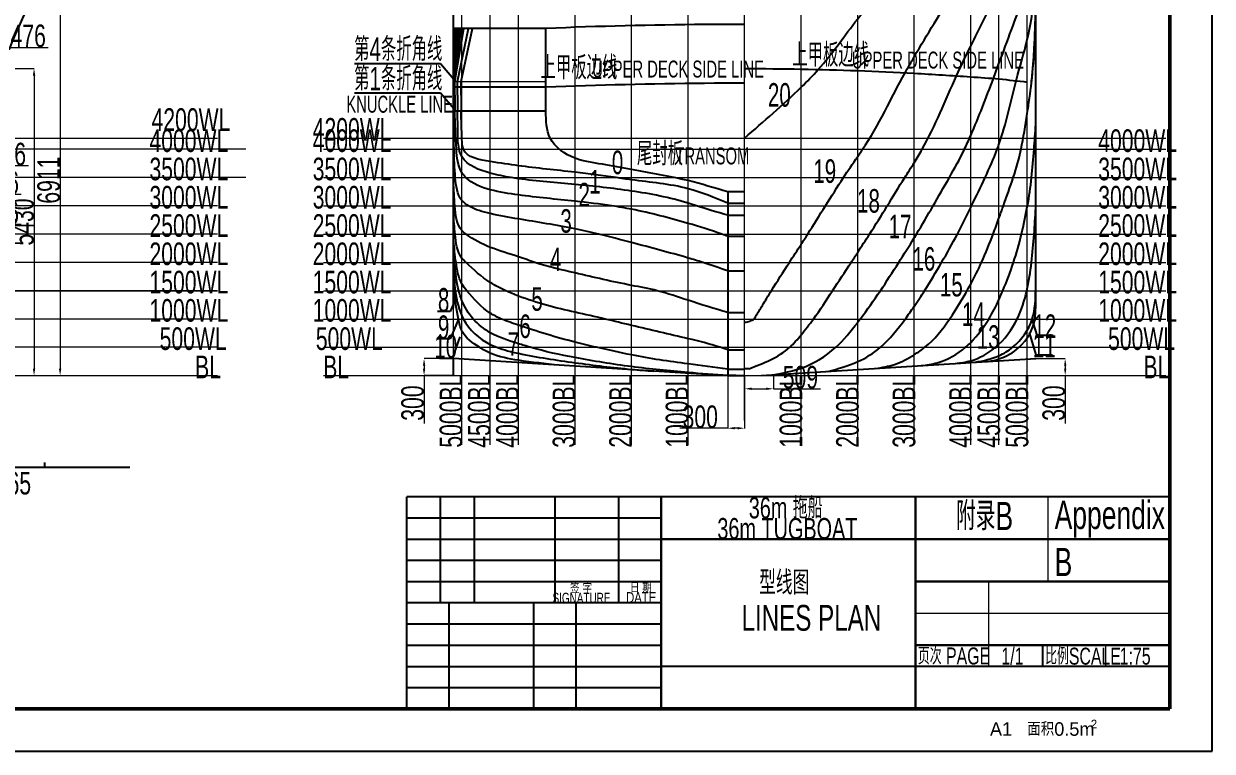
# Model space of a CAD drawing. Extents: x 415524 to 478599, y -3035222 to -2990672.
# Drawn here: x 457574 to 478599, y -3035222 to -3022361 of the extents above; entities that cross this region are included whole.
import ezdxf
from ezdxf.enums import TextEntityAlignment as Align

# ---------------------------------------------------------------- set-up
doc = ezdxf.new("R2010")
doc.units = 0
doc.header["$MEASUREMENT"] = 0
doc.header["$PDMODE"] = 35
doc.layers.add('00', color=7, linetype='Continuous')
doc.layers.add('图框', color=3, linetype='Continuous')
doc.styles.add('中英混排2', font='romany.shx', dxfattribs={"width": 0.7, "height": 400, "bigfont": 'hztxt.shx'})
doc.dimstyles.new('ISO-25', dxfattribs={"dimtxt": 400, "dimasz": 125, "dimexe": 1.25, "dimexo": 0.625, "dimtad": 1, "dimdec": 0, "dimtxsty": '中英混排2', "dimcen": 2.5, "dimadec": 0, "dimazin": 0, "dimtfac": 1, "dimtdec": 0, "dimtmove": 0, "dimatfit": 3, "dimfxl": 1, "dimlwd": 20, "dimlwe": 20, "dimarcsym": 0})

# ---------------------------------------------------------------- blocks, each defined once
blk = doc.blocks.new('*D54')
at = {"color": 0, "lineweight": 20, "transparency": 16777216}
for p, q in [((456052, -3026080), (456052, -3025902)), ((456177, -3025904), (456573, -3025904)), ((456698, -3025934), (456698, -3025902)), ((456698, -3025904), (457531, -3025904))]:
    blk.add_line(p, q, dxfattribs=at)
at = {"color": 0, "transparency": 16777216}
for points in [[(456177, -3025883), (456177, -3025925), (456052, -3025904)], [(456573, -3025883), (456573, -3025925), (456698, -3025904)]]:
    blk.add_solid(points, dxfattribs=at)
at = {"layer": 'Defpoints', "color": 0, "transparency": 16777216}
for p in [(456698, -3025904), (456698, -3025935), (456052, -3026081)]:
    blk.add_point(p, dxfattribs=at)
at = {"color": 0, "transparency": 16777216, "insert": (457177, -3025703), "char_height": 400, "attachment_point": 5, "style": '中英混排2'}
blk.add_mtext('646', dxfattribs=at)
blk = doc.blocks.new('*D55')
at = {"color": 0, "lineweight": 20, "transparency": 16777216}
for p, q in [((456262, -3025580), (456262, -3025372)), ((456387, -3025373), (456573, -3025373)), ((456698, -3025399), (456698, -3025372)), ((456698, -3025373), (457531, -3025373))]:
    blk.add_line(p, q, dxfattribs=at)
at = {"color": 0, "transparency": 16777216}
for points in [[(456387, -3025352), (456387, -3025394), (456262, -3025373)], [(456573, -3025352), (456573, -3025394), (456698, -3025373)]]:
    blk.add_solid(points, dxfattribs=at)
at = {"layer": 'Defpoints', "color": 0, "transparency": 16777216}
for p in [(456698, -3025373), (456698, -3025400), (456262, -3025581)]:
    blk.add_point(p, dxfattribs=at)
at = {"color": 0, "transparency": 16777216, "insert": (457177, -3025172), "char_height": 400, "attachment_point": 5, "style": '中英混排2'}
blk.add_mtext('436', dxfattribs=at)
blk = doc.blocks.new('*D56')
at = {"color": 0, "lineweight": 20, "transparency": 16777216}
for p, q in [((456327, -3024867), (456202, -3024867)), ((456452, -3025080), (456452, -3024866)), ((456452, -3024867), (456698, -3024867)), ((456698, -3024898), (456698, -3024866)), ((456823, -3024867), (457656, -3024867))]:
    blk.add_line(p, q, dxfattribs=at)
at = {"color": 0, "transparency": 16777216}
for points in [[(456327, -3024846), (456327, -3024888), (456452, -3024867)], [(456823, -3024846), (456823, -3024888), (456698, -3024867)]]:
    blk.add_solid(points, dxfattribs=at)
at = {"layer": 'Defpoints', "color": 0, "transparency": 16777216}
for p in [(456698, -3024867), (456698, -3024898), (456452, -3025081)]:
    blk.add_point(p, dxfattribs=at)
at = {"color": 0, "transparency": 16777216, "insert": (457302, -3024667), "char_height": 400, "attachment_point": 5, "style": '中英混排2'}
blk.add_mtext('246', dxfattribs=at)
blk = doc.blocks.new('*D57')
at = {"color": 0, "lineweight": 20, "transparency": 16777216}
for p, q in [((456698, -3022800), (456698, -3022776)), ((456823, -3022778), (457049, -3022778)), ((457174, -3023150), (457174, -3022776)), ((457174, -3022778), (458007, -3022778))]:
    blk.add_line(p, q, dxfattribs=at)
at = {"color": 0, "transparency": 16777216}
for points in [[(456823, -3022757), (456823, -3022799), (456698, -3022778)], [(457049, -3022757), (457049, -3022799), (457174, -3022778)]]:
    blk.add_solid(points, dxfattribs=at)
at = {"layer": 'Defpoints', "color": 0, "transparency": 16777216}
for p in [(456698, -3022801), (457174, -3022778), (457174, -3023151)]:
    blk.add_point(p, dxfattribs=at)
at = {"color": 0, "transparency": 16777216, "insert": (457653, -3022577), "char_height": 400, "attachment_point": 5, "style": '中英混排2'}
blk.add_mtext('476', dxfattribs=at)
blk = doc.blocks.new('*D58')
at = {"color": 0, "lineweight": 20, "transparency": 16777216}
for p, q in [((457174, -3023151), (457757, -3023151)), ((457756, -3023276), (457756, -3028456)), ((457510, -3028581), (457757, -3028581))]:
    blk.add_line(p, q, dxfattribs=at)
at = {"color": 0, "transparency": 16777216}
for points in [[(457735, -3023276), (457777, -3023276), (457756, -3023151)], [(457735, -3028456), (457777, -3028456), (457756, -3028581)]]:
    blk.add_solid(points, dxfattribs=at)
at = {"layer": 'Defpoints', "color": 0, "transparency": 16777216}
for p in [(457174, -3023151), (457510, -3028581), (457756, -3028581)]:
    blk.add_point(p, dxfattribs=at)
at = {"color": 0, "transparency": 16777216, "insert": (457555, -3025866), "char_height": 400, "attachment_point": 5, "rotation": 90, "style": '中英混排2'}
blk.add_mtext('5430', dxfattribs=at)
blk = doc.blocks.new('*D59')
at = {"color": 0, "lineweight": 20, "transparency": 16777216}
for p, q in [((457831, -3021670), (458218, -3021670)), ((458217, -3021795), (458217, -3028456)), ((457831, -3028581), (458218, -3028581))]:
    blk.add_line(p, q, dxfattribs=at)
at = {"color": 0, "transparency": 16777216}
for points in [[(458196, -3021795), (458238, -3021795), (458217, -3021670)], [(458196, -3028456), (458238, -3028456), (458217, -3028581)]]:
    blk.add_solid(points, dxfattribs=at)
at = {"layer": 'Defpoints', "color": 0, "transparency": 16777216}
for p in [(457830, -3021670), (457830, -3028581), (458217, -3028581)]:
    blk.add_point(p, dxfattribs=at)
at = {"color": 0, "transparency": 16777216, "insert": (458016, -3025125), "char_height": 400, "attachment_point": 5, "rotation": 90, "style": '中英混排2'}
blk.add_mtext('6911', dxfattribs=at)
blk = doc.blocks.new('WL')
at = {"color": 4, "lineweight": 20}
blk.add_line((-4816, 4200), (36552, 4200), dxfattribs=at)
at = {"color": 8, "lineweight": 20}
for p, q in [((36552, 4000), (-4816, 4000)), ((37052, 4000), (-4316, 4000)), ((36552, 3500), (-4816, 3500)), ((37052, 3500), (-4316, 3500)), ((36552, 3000), (-4816, 3000)), ((36552, 2500), (-4816, 2500)), ((36552, 2000), (-4816, 2000)), ((36552, 1500), (-4816, 1500)), ((36552, 1000), (-4816, 1000)), ((36552, 500), (-4816, 500)), ((-4816, 0), (36552, 0))]:
    blk.add_line(p, q, dxfattribs=at)
at = {"color": 5, "lineweight": 20}
blk.add_line((-4816, 1500), (36552, 1500), dxfattribs=at)
at = {"color": 1, "lineweight": 20, "ltscale": 2, "style": '中英混排2', "width": 0.7}
for s, p in [('4200WL', (36084, 4526)), ('4000WL', (36047, 4153)), ('3500WL', (36047, 3653)), ('3000WL', (36047, 3153)), ('2500WL', (36047, 2653)), ('2000WL', (36047, 2153)), ('1500WL', (36047, 1653)), ('1000WL', (36047, 1153)), ('500WL', (36123, 653)), ('BL', (36386, 153))]:
    blk.add_text(s, height=400, dxfattribs=at).set_placement(p, align=Align.MIDDLE)
blk = doc.blocks.new('1122')
at = {"color": 5, "lineweight": 20}
blk.add_line((0, -795), (0, 9245), dxfattribs=at)
at = {"color": 8, "lineweight": 20}
for p, q in [((-5000, -1223), (-5000, 8813)), ((-4500, -1223), (-4500, 8813)), ((-4000, -1223), (-4000, 8813)), ((-3000, -1223), (-3000, 8813)), ((-3000, -1223), (-3000, 8813)), ((-2000, -1223), (-2000, 8813)), ((-1000, -1223), (-1000, 8813)), ((1000, -1223), (1000, 8813)), ((2000, -1223), (2000, 8813)), ((3000, -1223), (3000, 8813)), ((4000, -1223), (4000, 8813)), ((4500, -1223), (4500, 8813)), ((5000, -1223), (5000, 8813)), ((-7450, 4000), (7450, 4000)), ((-7450, 3500), (7450, 3500)), ((-7450, 3000), (7450, 3000)), ((-7450, 2500), (7450, 2500)), ((-7450, 2000), (7450, 2000)), ((-7450, 1500), (7450, 1500)), ((-7450, 1000), (7450, 1000)), ((-7450, 500), (7450, 500)), ((-7450, 0), (7450, 0))]:
    blk.add_line(p, q, dxfattribs=at)
at = {"color": 4, "lineweight": 20}
blk.add_line((-7450, 4200), (7450, 4200), dxfattribs=at)
at = {"color": 1, "lineweight": 20, "ltscale": 2, "style": '中英混排2', "width": 0.7}
for s, p in [('4200WL', (-6944, 4353)), ('4000WL', (-6944, 4153)), ('4000WL', (6953, 4153)), ('3500WL', (-6944, 3653)), ('3500WL', (6953, 3653)), ('3000WL', (-6944, 3153)), ('3000WL', (6953, 3153)), ('2500WL', (-6944, 2653)), ('2500WL', (6953, 2653)), ('2000WL', (-6944, 2153)), ('2000WL', (6953, 2153)), ('1500WL', (-6944, 1653)), ('1500WL', (6953, 1653)), ('1000WL', (-6944, 1153)), ('1000WL', (6953, 1153)), ('500WL', (-6993, 653)), ('500WL', (7023, 653)), ('BL', (-7226, 153)), ('BL', (7285, 153))]:
    blk.add_text(s, height=400, dxfattribs=at).set_placement(p, align=Align.MIDDLE)
for s, p in [('5000BL', (-4996, -1275)), ('4500BL', (-4496, -1275)), ('4000BL', (-3996, -1275)), ('3000BL', (-2996, -1275)), ('2000BL', (-1996, -1275)), ('1000BL', (-996, -1275)), ('1000BL', (1019, -1275)), ('2000BL', (2019, -1275)), ('3000BL', (3019, -1275)), ('4000BL', (4019, -1275)), ('4500BL', (4519, -1275)), ('5000BL', (5019, -1275))]:
    blk.add_text(s, height=400, rotation=90, dxfattribs=at).set_placement(p)
blk = doc.blocks.new('*D76')
at = {"color": 0, "lineweight": 20, "transparency": 16777216}
for p, q in [((475477, -3028281), (476000, -3028281)), ((475998, -3028406), (475998, -3028456)), ((475477, -3028581), (476000, -3028581)), ((475998, -3028581), (475998, -3029427))]:
    blk.add_line(p, q, dxfattribs=at)
at = {"color": 0, "transparency": 16777216}
for points in [[(475978, -3028406), (476019, -3028406), (475998, -3028281)], [(475978, -3028456), (476019, -3028456), (475998, -3028581)]]:
    blk.add_solid(points, dxfattribs=at)
at = {"layer": 'Defpoints', "color": 0, "transparency": 16777216}
for p in [(475477, -3028281), (475477, -3028581), (475998, -3028581)]:
    blk.add_point(p, dxfattribs=at)
at = {"color": 0, "transparency": 16777216, "insert": (475798, -3029067), "char_height": 400, "attachment_point": 5, "rotation": 90, "style": '中英混排2'}
blk.add_mtext('300', dxfattribs=at)
blk = doc.blocks.new('*D81')
at = {"color": 0, "lineweight": 20, "transparency": 16777216}
for p, q in [((470027, -3028581), (470027, -3029514)), ((470327, -3028582), (470327, -3029514)), ((470027, -3029512), (469181, -3029512)), ((470202, -3029512), (470152, -3029512))]:
    blk.add_line(p, q, dxfattribs=at)
at = {"color": 0, "transparency": 16777216}
for points in [[(470152, -3029491), (470152, -3029533), (470027, -3029512)], [(470202, -3029491), (470202, -3029533), (470327, -3029512)]]:
    blk.add_solid(points, dxfattribs=at)
at = {"layer": 'Defpoints', "color": 0, "transparency": 16777216}
for p in [(470027, -3028580), (470327, -3028581), (470027, -3029512)]:
    blk.add_point(p, dxfattribs=at)
at = {"color": 0, "transparency": 16777216, "insert": (469542, -3029312), "char_height": 400, "attachment_point": 5, "style": '中英混排2'}
blk.add_mtext('300', dxfattribs=at)
blk = doc.blocks.new('*D82')
at = {"color": 0, "lineweight": 20, "transparency": 16777216}
for p, q in [((465176, -3028281), (464655, -3028281)), ((464656, -3028406), (464656, -3028456)), ((465176, -3028581), (464655, -3028581)), ((464656, -3028581), (464656, -3029427))]:
    blk.add_line(p, q, dxfattribs=at)
at = {"color": 0, "transparency": 16777216}
for points in [[(464635, -3028406), (464677, -3028406), (464656, -3028281)], [(464635, -3028456), (464677, -3028456), (464656, -3028581)]]:
    blk.add_solid(points, dxfattribs=at)
at = {"layer": 'Defpoints', "color": 0, "transparency": 16777216}
for p in [(465177, -3028281), (464656, -3028581), (465177, -3028581)]:
    blk.add_point(p, dxfattribs=at)
at = {"color": 0, "transparency": 16777216, "insert": (464455, -3029067), "char_height": 400, "attachment_point": 5, "rotation": 90, "style": '中英混排2'}
blk.add_mtext('300', dxfattribs=at)
blk = doc.blocks.new('*D84')
at = {"color": 0, "lineweight": 20, "transparency": 16777216}
for p, q in [((470327, -3028582), (470327, -3028815)), ((470835, -3028568), (470835, -3028815)), ((470452, -3028814), (470710, -3028814)), ((470835, -3028814), (471668, -3028814))]:
    blk.add_line(p, q, dxfattribs=at)
at = {"color": 0, "transparency": 16777216}
for points in [[(470452, -3028793), (470452, -3028835), (470327, -3028814)], [(470710, -3028793), (470710, -3028835), (470835, -3028814)]]:
    blk.add_solid(points, dxfattribs=at)
at = {"layer": 'Defpoints', "color": 0, "transparency": 16777216}
for p in [(470327, -3028582), (470835, -3028567), (470835, -3028814)]:
    blk.add_point(p, dxfattribs=at)
at = {"color": 0, "transparency": 16777216, "insert": (471314, -3028613), "char_height": 400, "attachment_point": 5, "style": '中英混排2'}
blk.add_mtext('509', dxfattribs=at)

msp = doc.modelspace()

# ---------------------------------------------------------------- linework, layer by layer
at = {"lineweight": 20}
for p, q in [((465176.8, -3028584.7), (465176.8, -3019592.1)), ((475688.8, -3030722.1), (475688.8, -3031472.1)), ((475688.8, -3031472.1), (475688.8, -3032222.1)), ((474638.8, -3032222.1), (474638.8, -3033722.1)), ((477849.5, -3032784.6), (473349.5, -3032784.6)), ((476712.6, -3033347.1), (476712.8, -3033722.1))]:
    msp.add_line(p, q, dxfattribs=at)
for p, q in [((475476.4, -3027374.6), (475476.9, -3021929.1)), ((465176.8, -3022381.5), (465176.8, -3022105.6)), ((465176.8, -3022657.3), (465176.8, -3022381.5)), ((468740.3, -3022386), (468564.9, -3022389.5)), ((468915.6, -3022382.9), (468740.3, -3022386)), ((469091, -3022380.2), (468915.6, -3022382.9)), ((469266.3, -3022377.8), (469091, -3022380.2)), ((469441.6, -3022375.9), (469266.3, -3022377.8)), ((469617, -3022374.2), (469441.6, -3022375.9)), ((469792.3, -3022372.9), (469617, -3022374.2)), ((469967.7, -3022372), (469792.3, -3022372.9)), ((470143, -3022371.5), (469967.7, -3022372)), ((470326.9, -3022371.3), (470143, -3022371.5)), ((465176.8, -3022657.3), (465176.8, -3022443.9)), ((465176.8, -3022657.3), (465176.8, -3022443.9)), ((465176.8, -3022657.3), (465176.8, -3022443.9)), ((465176.8, -3022657.3), (465176.8, -3022443.9)), ((465176.8, -3022657.3), (465176.8, -3022443.9)), ((465176.8, -3022657.3), (465176.8, -3022443.9)), ((465179.1, -3022443.9), (465176.8, -3022443.9)), ((465199.5, -3022443.9), (465179.1, -3022443.9)), ((465247.4, -3022443.9), (465199.5, -3022443.9)), ((465311.6, -3022443.9), (465247.4, -3022443.9)), ((465316.7, -3022443.9), (465311.6, -3022443.9)), ((465322.9, -3022443.9), (465316.7, -3022443.9)), ((465331.8, -3022443.9), (465322.9, -3022443.9)), ((465343.6, -3022443.9), (465331.8, -3022443.9)), ((465360, -3022443.9), (465343.6, -3022443.9)), ((465383.5, -3022443.9), (465360, -3022443.9)), ((465414.4, -3022443.9), (465383.5, -3022443.9)), ((465454.5, -3022443.9), (465414.4, -3022443.9)), ((465509.5, -3022443.9), (465454.5, -3022443.9)), ((465584, -3022443.9), (465509.5, -3022443.9)), ((465682, -3022443.9), (465584, -3022443.9)), ((465808.3, -3022443.9), (465682, -3022443.9)), ((465974.2, -3022443.9), (465808.3, -3022443.9)), ((466205.3, -3022443.9), (465974.2, -3022443.9)), ((466811.4, -3022443.9), (466205.3, -3022443.9)), ((466986.8, -3022436.8), (466811.4, -3022443.9)), ((466811.4, -3022657.3), (466811.4, -3022443.9)), ((467162.1, -3022430.1), (466986.8, -3022436.8)), ((467337.5, -3022423.8), (467162.1, -3022430.1)), ((467512.8, -3022417.8), (467337.5, -3022423.8)), ((467688.2, -3022412.1), (467512.8, -3022417.8)), ((467863.5, -3022406.9), (467688.2, -3022412.1)), ((468038.9, -3022402), (467863.5, -3022406.9)), ((468214.2, -3022397.4), (468038.9, -3022402)), ((468389.6, -3022393.3), (468214.2, -3022397.4)), ((468564.9, -3022389.5), (468389.6, -3022393.3)), ((465176.8, -3022933.1), (465176.8, -3022657.3)), ((465176.8, -3022933.1), (465176.8, -3022657.3)), ((465176.8, -3022933.1), (465176.8, -3022657.3)), ((465176.8, -3022933.1), (465176.8, -3022657.3)), ((465176.8, -3022933.1), (465176.8, -3022657.3)), ((465176.8, -3022933.1), (465176.8, -3022657.3)), ((465176.8, -3022933.1), (465176.8, -3022657.3)), ((466811.4, -3022933.1), (466811.4, -3022657.3)), ((465176.8, -3023208.9), (465176.8, -3022933.1)), ((465176.8, -3023208.9), (465176.8, -3022933.1)), ((465176.8, -3023208.9), (465176.8, -3022933.1)), ((465176.8, -3023208.9), (465176.8, -3022933.1)), ((465176.8, -3023208.9), (465176.8, -3022933.1)), ((465176.8, -3023208.9), (465176.8, -3022933.1)), ((465176.8, -3023208.9), (465176.8, -3022933.1)), ((466811.4, -3023208.9), (466811.4, -3022933.1)), ((475476.9, -3023154.5), (475476.9, -3022878.7)), ((475476.9, -3023176.4), (475476.9, -3022900.5)), ((475476.9, -3023192), (475476.9, -3022916.2)), ((475476.9, -3023200.3), (475476.9, -3022924.5)), ((465176.8, -3023484.7), (465176.8, -3023208.9)), ((465176.8, -3023484.7), (465176.8, -3023208.9)), ((465176.8, -3023484.7), (465176.8, -3023208.9)), ((465176.8, -3023484.7), (465176.8, -3023208.9)), ((465176.8, -3023484.7), (465176.8, -3023208.9)), ((465176.8, -3023484.7), (465176.8, -3023208.9)), ((465176.8, -3023484.7), (465176.8, -3023208.9)), ((466811.4, -3023484.7), (466811.4, -3023208.9)), ((475476.9, -3023430.3), (475476.9, -3023154.5)), ((475476.9, -3023452.2), (475476.9, -3023176.4)), ((475476.9, -3023467.8), (475476.9, -3023192)), ((475476.9, -3023476.1), (475476.9, -3023200.3)), ((465177, -3027378.8), (465176.8, -3023384.6)), ((465179.1, -3023484.7), (465179.1, -3023384.6)), ((465199.5, -3023484.7), (465199.5, -3023384.6)), ((465247.4, -3023484.7), (465247.4, -3023384.6)), ((465311.6, -3023484.7), (465311.6, -3023384.6)), ((468389.6, -3023434.1), (468214.2, -3023438.3)), ((468564.9, -3023430.3), (468389.6, -3023434.1)), ((468740.3, -3023426.8), (468564.9, -3023430.3)), ((468915.6, -3023423.7), (468740.3, -3023426.8)), ((469091, -3023421), (468915.6, -3023423.7)), ((469266.3, -3023418.7), (469091, -3023421)), ((469441.6, -3023416.7), (469266.3, -3023418.7)), ((469617, -3023415), (469441.6, -3023416.7)), ((469792.3, -3023413.8), (469617, -3023415)), ((469967.7, -3023412.8), (469792.3, -3023413.8)), ((470143, -3023412.3), (469967.7, -3023412.8)), ((470326.9, -3023412.1), (470143, -3023412.3)), ((465176.8, -3023625.2), (465176.8, -3023484.7)), ((465176.8, -3023594), (465176.8, -3023484.7)), ((465176.8, -3023594), (465176.8, -3023484.7)), ((465176.8, -3023594), (465176.8, -3023484.7)), ((465176.8, -3023594), (465176.8, -3023484.7)), ((465176.8, -3023594), (465176.8, -3023484.7)), ((465176.8, -3023594), (465176.8, -3023484.7)), ((465179.1, -3023484.7), (465176.8, -3023484.7)), ((465176.8, -3023869.8), (465176.8, -3023594)), ((465176.8, -3023869.8), (465176.8, -3023594)), ((465176.8, -3023869.8), (465176.8, -3023594)), ((465176.8, -3023869.8), (465176.8, -3023594)), ((465176.8, -3023869.8), (465176.8, -3023594)), ((465176.8, -3023869.8), (465176.8, -3023594)), ((465176.8, -3023901.1), (465176.8, -3023625.2)), ((465179.1, -3023905.1), (465179.1, -3023484.7)), ((465199.5, -3023484.7), (465179.1, -3023484.7)), ((465199.5, -3023625.2), (465199.5, -3023484.7)), ((465247.4, -3023484.7), (465199.5, -3023484.7)), ((465247.4, -3023625.2), (465247.4, -3023484.7)), ((465311.6, -3023484.7), (465247.4, -3023484.7)), ((465311.6, -3023625.2), (465311.6, -3023484.7)), ((465316.7, -3023484.7), (465311.6, -3023484.7)), ((465322.9, -3023484.7), (465316.7, -3023484.7)), ((465331.8, -3023484.7), (465322.9, -3023484.7)), ((465343.6, -3023484.7), (465331.8, -3023484.7)), ((465360, -3023484.7), (465343.6, -3023484.7)), ((465383.5, -3023484.7), (465360, -3023484.7)), ((465414.4, -3023484.7), (465383.5, -3023484.7)), ((465454.5, -3023484.7), (465414.4, -3023484.7)), ((465509.5, -3023484.7), (465454.5, -3023484.7)), ((465584, -3023484.7), (465509.5, -3023484.7)), ((465682, -3023484.7), (465584, -3023484.7)), ((465808.3, -3023484.7), (465682, -3023484.7)), ((465974.2, -3023484.7), (465808.3, -3023484.7)), ((466205.3, -3023484.7), (465974.2, -3023484.7)), ((466811.4, -3023484.7), (466205.3, -3023484.7)), ((466986.8, -3023477.6), (466811.4, -3023484.7)), ((466811.4, -3023625.2), (466811.4, -3023484.7)), ((466811.4, -3023905.1), (466811.4, -3023625.2)), ((467162.1, -3023470.9), (466986.8, -3023477.6)), ((467337.5, -3023464.6), (467162.1, -3023470.9)), ((467512.8, -3023458.6), (467337.5, -3023464.6)), ((467688.2, -3023453), (467512.8, -3023458.6)), ((467863.5, -3023447.7), (467688.2, -3023453)), ((468038.9, -3023442.8), (467863.5, -3023447.7)), ((468214.2, -3023438.3), (468038.9, -3023442.8)), ((475476.9, -3025154.4), (475476.9, -3024937.4)), ((475476.9, -3025154.4), (475476.9, -3024937.4)), ((475476.9, -3025154.4), (475476.9, -3024937.4)), ((475476.9, -3025457.8), (475476.9, -3025154.4)), ((475476.9, -3025457.8), (475476.9, -3025154.4)), ((475476.9, -3025457.8), (475476.9, -3025154.4)), ((470326.9, -3025335.3), (470027.3, -3025335.3)), ((470027.3, -3025335.3), (470027.3, -3028584.7)), ((470027.3, -3025530.8), (470326.9, -3025530.8)), ((470027.3, -3025746.4), (470326.9, -3025746.4)), ((470027.3, -3026118.5), (470326.9, -3026118.5)), ((465176.8, -3026503.1), (465176.8, -3026199.7)), ((465176.8, -3026503.1), (465176.8, -3026199.7)), ((470027.3, -3026730.3), (470326.9, -3026730.3)), ((470027.3, -3027465.4), (470326.9, -3027465.4)), ((470027.3, -3028126.2), (470326.9, -3028126.2)), ((470027.3, -3028584.7), (465176.8, -3028280.9)), ((470027.3, -3028468.2), (470326.9, -3028468.2)), ((470402.4, -3028460.6), (470326.9, -3028460.6)), ((470618.4, -3028580.3), (475476.9, -3028280.9)), ((470172.9, -3028580.5), (470027.3, -3028580.5)), ((457948, -3030198.3), (457948, -3030118.8)), ((421948, -3030198.3), (459448, -3030198.3))]:
    msp.add_line(p, q)
at = {"color": 0}
for p, q in [((465176.8, -3023384.6), (465283.5, -3022443.9)), ((465258.3, -3022443.9), (465176.8, -3023384.6)), ((465176.8, -3023384.6), (465234.1, -3022443.9)), ((465205, -3022443.9), (465176.8, -3023384.6)), ((465179.1, -3023384.6), (465319.4, -3022443.9)), ((465199.5, -3023384.6), (465360.3, -3022443.9)), ((465247.4, -3023384.6), (465440.7, -3022443.9)), ((465311.6, -3023384.6), (465511.5, -3022443.9)), ((466811.4, -3023905.1), (465176.6, -3023905.1)), ((475326.9, -3028580.9), (475326.9, -3028580.9))]:
    msp.add_line(p, q, dxfattribs=at)
at = {"color": 1}
for p, q in [((463427.9, -3023062.1), (464947.2, -3023062.1)), ((464947.2, -3023062.1), (465215.1, -3023380.6)), ((463427.9, -3023582.5), (464947.2, -3023582.5)), ((464947.2, -3023582.5), (465215.1, -3023901.1)), ((470326.9, -3027080.9), (470326.9, -3027080.9)), ((470326.9, -3027580.9), (470326.9, -3027580.9)), ((465176.8, -3028580.9), (465176.8, -3028280.9)), ((470027.3, -3028580.9), (470326.9, -3028580.9))]:
    msp.add_line(p, q, dxfattribs=at)
at = {"color": 6, "lineweight": 20}
msp.add_line((465176.8, -3023384.6), (466811.4, -3023384.6), dxfattribs=at)
at = {"color": 7}
for p, q in [((465225.2, -3027198.4), (465118.7, -3027450.2)), ((465118.7, -3027450.2), (464895.2, -3027450.2)), ((465264.2, -3027580.9), (465118.7, -3027934)), ((475410.7, -3027581.9), (475494.5, -3027869.4)), ((475483.7, -3028216), (475366.6, -3027820.8)), ((465118.7, -3027934), (464895.2, -3027934)), ((465287.4, -3027896), (465152.5, -3028280.9)), ((475494.5, -3027869.4), (475784.6, -3027869.4)), ((475483.7, -3028216), (475773.8, -3028216)), ((465152.5, -3028280.9), (464929, -3028280.9)), ((464949.5, -3032597.1), (464949.5, -3030722.1)), ((465549.5, -3032593), (465549.5, -3030722.1)), ((466974.5, -3032597.1), (466974.5, -3030722.1)), ((468099.5, -3032597.1), (468099.5, -3030722.1)), ((464349.5, -3031097.1), (468849.5, -3031097.1)), ((464349.5, -3031472.1), (468849.5, -3031472.1)), ((464349.5, -3031847.1), (468849.5, -3031847.1)), ((464349.5, -3032222.1), (468849.5, -3032222.1)), ((465099.5, -3034472.1), (465099.5, -3032596.5)), ((466599.5, -3034472.1), (466599.5, -3032597.1)), ((467349.5, -3034472.1), (467349.5, -3032597.1)), ((464349.5, -3032972.1), (468849.5, -3032972.1)), ((464349.5, -3033347.1), (468849.5, -3033347.1)), ((464349.5, -3033722.1), (468849.5, -3033722.1)), ((464349.5, -3034097.1), (468849.5, -3034097.1))]:
    msp.add_line(p, q, dxfattribs=at)
at = {"color": 15, "const_width": 37.5}
for points in [[(468849.5, -3030722.1), (468849.5, -3034472.1)], [(468849.5, -3032597.1), (464349.5, -3032597.1)], [(473349.5, -3033347.1), (477849.5, -3033347.1)], [(475599.5, -3033339.2), (475599.5, -3033722.1)], [(468849.5, -3033722.1), (477849.5, -3033722.1)]]:
    msp.add_lwpolyline(points, dxfattribs=at)
for centre, major_axis, start_param, end_param in [((465067.9, -3022134.1), (0, 11141.3), 4.6230748, 4.6478376), ((466906.2, -3022310.4), (0, 9164.4), 4.5929699, 4.623069)]:
    msp.add_ellipse(centre, major_axis=major_axis, ratio=0.9335923, start_param=start_param, end_param=end_param)
for points in [[(452503.7, -3028580.9), (453405.9, -3028472.7), (454548.2, -3028080.9), (455138, -3027580.9), (455513, -3027080.9), (455807.7, -3026580.9), (456051.9, -3026080.9), (456262.5, -3025580.9), (456451.6, -3025080.9), (456630.9, -3024580.9), (457173.6, -3023151), (457830.4, -3021669.9)], [(470326.9, -3024380.9), (471326.9, -3023482.2), (471630.3, -3023168.8), (472326.9, -3022272.3), (472786.6, -3021711.5)], [(470326.9, -3027638.4), (470427.2, -3027616.1), (470491.9, -3027580.9), (470525.4, -3027531.8), (470640.5, -3027339.5), (470799.9, -3027080.9), (471118.9, -3026580.9), (471326.9, -3026261.6), (471442.9, -3026080.9), (471755.9, -3025580.9), (472074.9, -3025080.9), (472326.9, -3024707.8), (472414.9, -3024580.9), (473164.8, -3023227), (473326.9, -3022943.2), (474041, -3021770.5)], [(470402.4, -3028460.6), (471124.9, -3028080.9), (471326.9, -3027859.4), (471544.9, -3027580.9), (471880.9, -3027080.9), (472210.9, -3026580.9), (472326.9, -3026403.5), (472537.9, -3026080.9), (472850.9, -3025580.9), (473158.9, -3025080.9), (473326.9, -3024817.5), (473467.9, -3024580.9), (474075.7, -3023281.7), (474326.9, -3022758.7), (474796, -3021824.6)], [(470835.5, -3028566.9), (471326.9, -3028449.5), (471939.9, -3028080.9), (472326.9, -3027640.3), (472371.9, -3027580.9), (472727.9, -3027080.9), (473052.9, -3026580.9), (473326.9, -3026148), (473367.9, -3026080.9), (473660.9, -3025580.9), (473948.9, -3025080.9), (474215.9, -3024580.9), (474326.9, -3024337.5), (474728.3, -3023327.9), (474826.9, -3023063.2), (475270.2, -3021870.8)], [(471799.7, -3028507.3), (472326.9, -3028334.8), (472729.9, -3028080.9), (473167.9, -3027580.9), (473326.9, -3027358.1), (473508.9, -3027080.9), (473811.9, -3026580.9), (474090.9, -3026080.9), (474326.9, -3025609.4), (474340.9, -3025580.9), (474580.9, -3025080.9), (474794.9, -3024580.9), (474826.9, -3024493.7), (475131.2, -3023368.5), (475326.9, -3022638.9), (475462, -3021911.4)], [(472642, -3028455.3), (472976.9, -3028383.4), (473326.9, -3028212.2), (473516.9, -3028080.9), (473952.9, -3027580.9), (474326.9, -3026963.9), (474518.9, -3026580.9), (474722.9, -3026080.9), (474826.9, -3025798.8), (474903.9, -3025580.9), (475079.9, -3025080.9), (475216.9, -3024580.9), (475326.9, -3023947.5), (475402.8, -3023402.9), (475476.9, -3022012.7)], [(470027.3, -3026730.3), (469584.9, -3026580.9), (469326.9, -3026502.5), (468326.9, -3026229.5), (467749.9, -3026080.9), (467326.9, -3025987.5), (466326.9, -3025811.9), (465826.9, -3025717.9), (465443.9, -3025580.9), (465326.9, -3025484.8), (465208.9, -3025080.9), (465185.9, -3024580.9), (465179.1, -3023905.1)], [(470027.3, -3026118.5), (469924.9, -3026080.9), (469326.9, -3025889.9), (468326.9, -3025640.8), (467979.9, -3025580.9), (467326.9, -3025498.8), (466326.9, -3025387.1), (465826.9, -3025294.1), (465395.9, -3025080.9), (465326.9, -3024995.5), (465227.9, -3024580.9), (465199.5, -3023904.9)], [(470027.3, -3025746.4), (469475.9, -3025580.9), (469326.9, -3025533.1), (468326.9, -3025318.5), (467326.9, -3025202.5), (466326.9, -3025099.6), (466198.9, -3025080.9), (465826.9, -3025000.8), (465326.9, -3024710), (465275.9, -3024580.9), (465252.6, -3024289.4), (465247.4, -3023905.1)], [(470027.3, -3025530.8), (469326.9, -3025277.2), (468326.9, -3025120), (468052.9, -3025080.9), (467326.9, -3024986.2), (466326.9, -3024871.5), (465826.9, -3024796), (465352.9, -3024580.9), (465326.9, -3024403.4), (465311.5, -3023905.1)], [(470027.3, -3025335.3), (469326.9, -3025134.8), (468326.9, -3024938.1), (467809.8, -3024845.5), (467326.9, -3024737.4), (466887.7, -3024383.1), (466811.4, -3023905.1)], [(473448.7, -3028405.4), (473734.1, -3028353.8), (474235.9, -3028080.9), (474326.9, -3027994.7), (474647.9, -3027580.9), (474826.9, -3027239.5), (474895.9, -3027080.9), (475082.9, -3026580.9), (475224.9, -3026080.9), (475326.9, -3025596.5), (475329.9, -3025580.9), (475402.9, -3025080.9), (475447.9, -3024580.9), (475476.9, -3024141.2)], [(470027.3, -3027465.4), (469326.9, -3027250.5), (468781.9, -3027080.9), (468326.9, -3026986.7), (467326.9, -3026766.8), (466617.9, -3026580.9), (466326.9, -3026481), (465826.9, -3026313.7), (465399, -3026080.9), (465326.9, -3026016.7), (465198.9, -3025580.9), (465176.8, -3025158.9)], [(470027.3, -3028126.2), (469892.9, -3028080.9), (469326.9, -3027928.5), (468326.9, -3027694.6), (467858.9, -3027580.9), (467326.9, -3027462.4), (466326.9, -3027175.4), (466101.9, -3027080.9), (465826.9, -3026934.5), (465398.5, -3026580.9), (465326.9, -3026502.9), (465203.9, -3026080.9), (465176.8, -3025706.9)], [(474061.5, -3028367.7), (474326.9, -3028318.7), (474765.9, -3028080.9), (475150.9, -3027580.9), (475318.9, -3027080.9), (475401.9, -3026580.9), (475448.9, -3026080.9), (475476.9, -3025615.8)], [(470027.3, -3028468.2), (469326.9, -3028375.7), (468326.9, -3028216.7), (467707.9, -3028080.9), (467326.9, -3027990.5), (466326.9, -3027690.8), (466027.9, -3027580.9), (465826.9, -3027476.2), (465413.8, -3027080.9), (465326.9, -3026960.6), (465220.9, -3026580.9), (465176.8, -3026199.7)], [(470027.3, -3028580.5), (469326.9, -3028527.9), (468326.9, -3028423), (467326.9, -3028263.9), (466534.9, -3028080.9), (466326.9, -3028017.6), (465826.9, -3027823.1), (465525.9, -3027580.9), (465326.9, -3027256.2), (465269.9, -3027080.9), (465189.9, -3026580.9), (465176.9, -3026469.4)], [(465177.1, -3026693.7), (465206.9, -3027080.9), (465353.9, -3027580.9), (465826.9, -3028031.9), (465940.9, -3028080.9), (466326.9, -3028187.2), (467326.9, -3028353.4), (468326.9, -3028470.6), (468720.1, -3028502.8)], [(467044.3, -3028397.9), (466326.9, -3028310.7), (465826.9, -3028184.3), (465635.9, -3028080.9), (465326.9, -3027794.1), (465265.1, -3027585.4), (465186.9, -3027080.9), (465178.2, -3026970.3)], [(474407, -3028345.9), (474826.9, -3028229.8), (475068.9, -3028080.9), (475415.9, -3027580.9), (475476.4, -3027044.3)], [(474641.2, -3028331.9), (474826.9, -3028286.7), (475181.9, -3028080.9), (475462.9, -3027580.9), (475476.4, -3027374.6)]]:
    msp.add_spline(points, degree=3)
at = {"color": 0}
msp.add_spline([(470326.9, -3023151), (471326.9, -3023162.5), (472326.9, -3023189.6), (473326.9, -3023235.7), (474326.9, -3023297.9), (474826.9, -3023336.7), (475326.9, -3023391)], degree=3, dxfattribs=at)
for points, degree in [([(465199.5, -3023625.2), (465199.5, -3023657.1), (465199.5, -3023720.8), (465199.5, -3023820.7), (465199.5, -3023876.9), (465199.5, -3023905.1)], 3), ([(465247.4, -3023625.2), (465247.4, -3023763.1), (465247.4, -3023905.1)], 2), ([(465311.6, -3023625.2), (465311.6, -3023763.1), (465311.5, -3023905.1)], 2)]:
    msp.add_open_spline(points, degree=degree)
at = {"layer": '图框'}
for p, q in [((478599.5, -3035222.1), (478599.5, -2990672.1)), ((415524.5, -3035222.1), (478599.5, -3035222.1))]:
    msp.add_line(p, q, dxfattribs=at)
at = {"layer": '图框', "color": 15, "lineweight": 50}
for p, q in [((477849.5, -3034472.1), (477849.5, -2991422.1)), ((417399.5, -3034472.1), (477849.5, -3034472.1))]:
    msp.add_line(p, q, dxfattribs=at)
at = {"layer": '图框', "color": 15, "lineweight": 50, "const_width": 37.5}
for points in [[(464349.5, -3030722.1), (477849.5, -3030722.1)], [(464349.5, -3034472.1), (464349.5, -3030722.1)], [(473349.5, -3030722.1), (473349.5, -3034472.1)], [(468849.5, -3031472.1), (477849.5, -3031472.1)], [(473349.5, -3032222.1), (477849.5, -3032222.1)]]:
    msp.add_lwpolyline(points, dxfattribs=at)

# ---------------------------------------------------------------- block references
msp.add_blockref('1122', (470326.9, -3028580.9))
at = {"color": 1}
msp.add_blockref('WL', (424448, -3028580.9), dxfattribs=at)

# ---------------------------------------------------------------- texts
at = {"color": 3, "lineweight": 20, "ltscale": 2, "style": '中英混排2'}
for s, height, width, p in [('第4条折角线', 416.33, 0.652443, (464198.8, -3022789.4)), ('上甲板边线', 416.33, 0.653515, (471849.3, -3022891.6)), ('上甲板边线', 416.33, 0.652443, (467395.9, -3023115.2)), ('第1条折角线', 416.33, 0.652443, (464198.8, -3023309.8)), ('20', 416.33, 0.653515, (470940.9, -3023618.2)), ('尾封板', 416.33, 0.652443, (468829.5, -3024637.7)), ('0', 416.3, 0.652443, (468078.6, -3024811.9)), ('19', 416.33, 0.653515, (471744.1, -3024965.6)), ('1', 416.3, 0.652443, (467678.7, -3025155.2)), ('2', 416.3, 0.652443, (467488.6, -3025379.2)), ('18', 416.33, 0.653515, (472518, -3025492.3)), ('3', 416.3, 0.652443, (467168.4, -3025846.4)), ('17', 416.33, 0.653515, (473077.1, -3025945.6)), ('4', 416.3, 0.652443, (466982.5, -3026525.6)), ('16', 416.33, 0.653515, (473497.9, -3026517.6)), ('15', 416.33, 0.653515, (473984, -3026977.5)), ('8', 416.3, 0.652443, (465001.8, -3027242.1)), ('5', 416.3, 0.652443, (466655, -3027230.1)), ('14', 416.33, 0.653515, (474373.6, -3027496.4)), ('9', 416.3, 0.652443, (465001.8, -3027725.8)), ('6', 416.3, 0.652443, (466443, -3027708.3)), ('12', 416.33, 0.653515, (475637.6, -3027705)), ('10', 416.33, 0.652443, (465039.6, -3028064.3)), ('7', 416.3, 0.652443, (466236.4, -3028023.5)), ('13', 416.33, 0.653515, (474635.3, -3027899.3)), ('11', 416.33, 0.653515, (475626.8, -3028051.6))]:
    msp.add_text(s, height=height, dxfattribs=dict(at, width=width)).set_placement(p, align=Align.MIDDLE)
at = {"color": 4, "lineweight": 20, "ltscale": 2, "style": '中英混排2'}
for s, height, width, p in [('UPPER DECK SIDE LINE', 299.755, 0.652443, (469149.3, -3023161.3)), ('UPPER DECK SIDE LINE', 299.755, 0.653515, (473746.8, -3023002.9)), ('KNUCKLE LINE', 299.755, 0.652443, (464224.7, -3023782.8)), ('TRANSOM', 299.76, 0.652443, (469756.3, -3024697.4))]:
    msp.add_text(s, height=height, dxfattribs=dict(at, width=width)).set_placement(p, align=Align.MIDDLE)
at = {"color": 1, "lineweight": 20, "ltscale": 2, "style": '中英混排2', "width": 0.7}
msp.add_text('65', height=400, dxfattribs=at).set_placement((457287.5, -3030683.7))
at = {"color": 4, "style": '中英混排2', "width": 0.7}
msp.add_text('型线图', height=423, dxfattribs=at).set_placement((471027.5, -3032242.6), align=Align.MIDDLE_CENTER)
at = {"color": 4, "lineweight": 20, "style": '中英混排2', "width": 0.7}
msp.add_text('签 字', height=187.5, dxfattribs=at).set_placement((467433, -3032339.5, 0), align=Align.MIDDLE_CENTER)
msp.add_text('日 期', height=187.5, dxfattribs=at).set_placement((468296, -3032421))
at = {"color": 4, "lineweight": 20, "style": '中英混排2'}
for s, width, p in [('SIGNATURE', 0.7, (467441.2, -3032608, 0)), ('DATE', 0.8, (468497.2, -3032597.1))]:
    msp.add_text(s, height=187.5, dxfattribs=dict(at, width=width)).set_placement(p, align=Align.CENTER)
at = {"color": 4, "style": '中英混排2', "width": 0.7}
msp.add_text('LINES PLAN', height=456.84, dxfattribs=at).set_placement((470272.3, -3033092.4))
at = {"layer": '00', "color": 4, "insert": (474064.6, -3030813.7), "char_height": 500, "attachment_point": 1, "style": '中英混排2'}
msp.add_mtext_dynamic_manual_height_columns('附录B', width=2556.677, gutter_width=1500, heights=[0], dxfattribs=at)
at = {"layer": '00', "color": 4, "insert": (475811.9, -3030793.5), "char_height": 500, "width": 1827, "attachment_point": 1, "style": '中英混排2'}
msp.add_mtext('Appendix B ', dxfattribs=at)
at = {"layer": '图框', "color": 4, "lineweight": 13, "style": '中英混排2', "width": 0.7}
for s, p in [('36m 拖船', (471052.9, -3030918.5, 0)), ('36m TUGBOAT', (471083.3, -3031286.6, 0))]:
    msp.add_text(s, height=375, dxfattribs=at).set_placement(p, align=Align.MIDDLE_CENTER)
for s, p in [('页次 PAGE', (473392.3, -3033688.4)), ('1/1', (474870, -3033691.6)), ('比例SCALE', (475643.2, -3033691.6)), ('1:75', (476963.1, -3033691.6))]:
    msp.add_text(s, height=300, dxfattribs=at).set_placement(p)
at = {"layer": '图框', "color": 4, "style": '中英混排2'}
for s, height, p in [('A1   面积0.5m', 239.335, (474667.8, -3034949.7)), ('2', 150, (476452.2, -3034815.6))]:
    msp.add_text(s, height=height, dxfattribs=at).set_placement(p)

# ---------------------------------------------------------------- dimensions: what is measured, and where the dimension line sits
at = {"color": 3}
for base, p1, p2, picture, middle in [((458216.7, -3028580.9), (457830.4, -3021669.9), (457830.4, -3028580.9), '*D59', (458016.1, -3025125.4)), ((457756.1, -3028580.9), (457173.6, -3023151), (457509.6, -3028580.9), '*D58', (457555.5, -3025866)), ((464656, -3028580.9), (465176.8, -3028280.9), (465176.8, -3028580.9), '*D82', (464455.4, -3029066.6)), ((475998.5, -3028580.9), (475476.9, -3028280.9), (475476.9, -3028580.9), '*D76', (475797.9, -3029066.6))]:
    dim = msp.add_linear_dim(base=base, p1=p1, p2=p2, angle=90, dimstyle='ISO-25', dxfattribs=at)
    dim.commit()
    dim.dimension.update_dxf_attribs({"geometry": picture, "text_midpoint": middle})
for base, p1, p2, picture, middle in [((457173.6, -3022777.7), (456698, -3022800.6), (457173.6, -3023151), '*D57', (457652.6, -3022577.1)), ((456698, -3024867.3), (456451.6, -3025080.9), (456698, -3024898.2), '*D56', (457302, -3024666.6)), ((456697.9966, -3025372.9101), (456262.4711, -3025580.9301), (456697.9966, -3025399.7529), '*D55', (457176.9549, -3025172.2851)), ((456698, -3025903.7), (456051.9, -3026080.9), (456698, -3025934.8), '*D54', (457177, -3025703)), ((470027.3, -3029512.3), (470326.9, -3028580.9), (470027.3, -3028580.3), '*D81', (469541.7, -3029311.7))]:
    dim = msp.add_linear_dim(base=base, p1=p1, p2=p2, dimstyle='ISO-25', dxfattribs=at)
    dim.commit()
    dim.dimension.update_dxf_attribs({"geometry": picture, "text_midpoint": middle})
at = {"color": 0}
dim = msp.add_linear_dim(base=(470835.5, -3028813.7), p1=(470326.9, -3028581.6), p2=(470835.5, -3028566.9), dimstyle='ISO-25', dxfattribs=at)
dim.commit()
dim.dimension.update_dxf_attribs({"geometry": '*D84', "text_midpoint": (471314.4, -3028613.1)})

doc.saveas('drawing.dxf')
